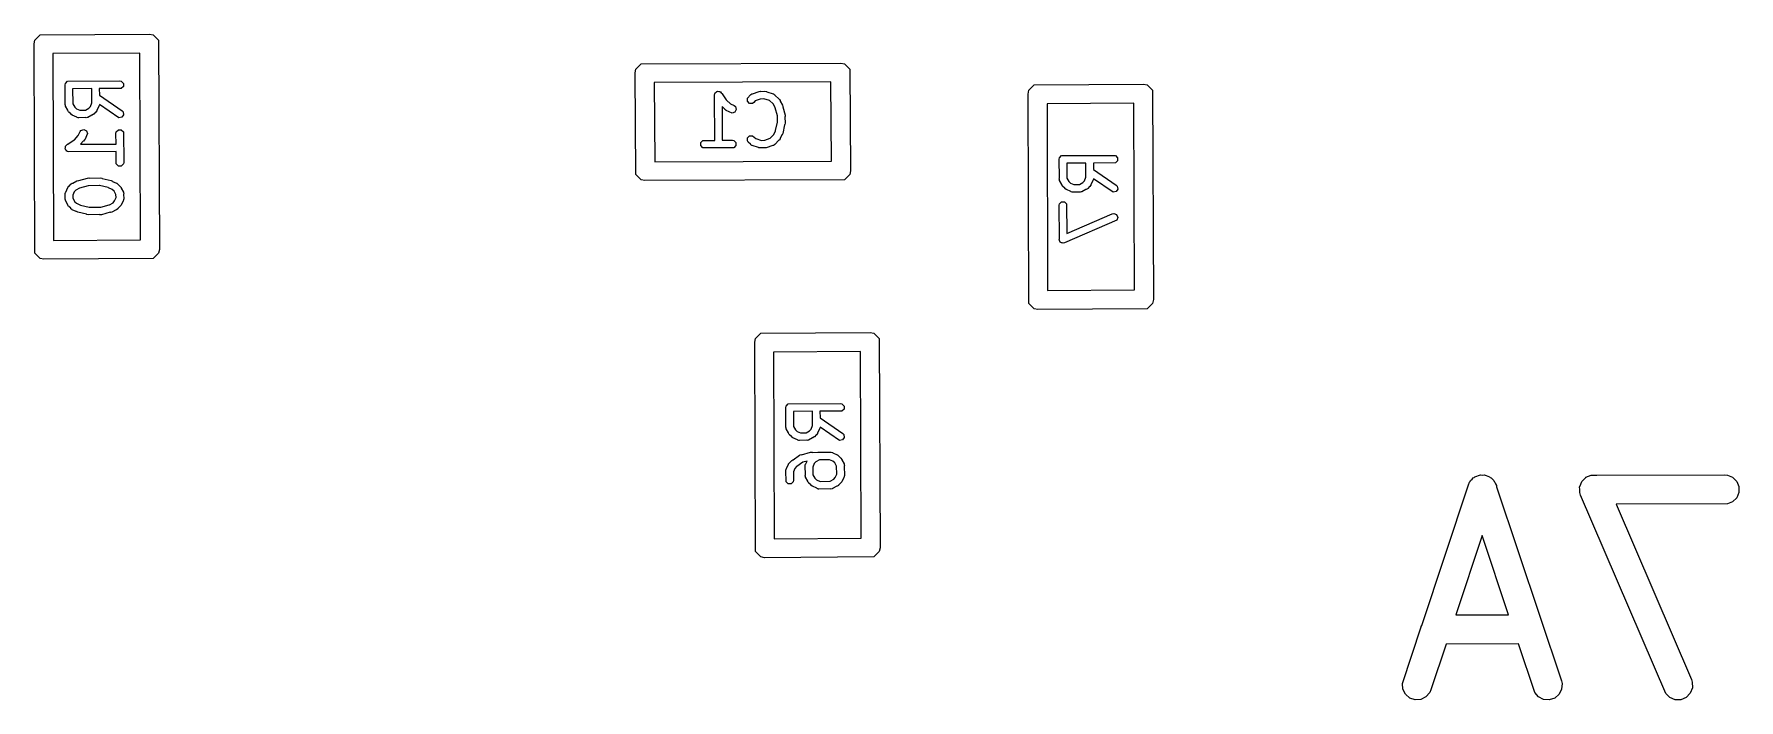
# Model space of a CAD drawing. Extents: x 4.83 to 6.03, y -4.27 to -3.63.
# Drawn here: x 4.8424 to 5.1854, y -4.2212 to -4.0874 of the extents above; entities that cross this region are included whole.
import ezdxf

# ---------------------------------------------------------------- set-up
doc = ezdxf.new("R2010")
doc.units = 0
doc.header["$MEASUREMENT"] = 0
doc.layers.add('BLACK', color=7, linetype='CONTINUOUS')

msp = doc.modelspace()

# ---------------------------------------------------------------- linework, layer by layer
at = {"layer": 'BLACK', "linetype": 'CONTINUOUS'}
for p, q in [((4.8424, -4.08933), (4.84255, -4.08858)), ((4.84255, -4.08858), (4.84362, -4.08751)), ((4.84362, -4.08751), (4.86563, -4.08736)), ((4.86563, -4.08736), (4.86638, -4.08751)), ((4.86638, -4.08751), (4.86745, -4.08858)), ((4.86745, -4.08858), (4.8676, -4.13067)), ((4.84255, -4.13142), (4.8424, -4.08933)), ((4.86367, -4.09117), (4.8462, -4.09129)), ((4.8462, -4.09129), (4.84633, -4.12883)), ((4.8638, -4.12871), (4.86367, -4.09117)), ((4.96335, -4.09516), (4.9635, -4.0944)), ((4.9635, -4.1156), (4.96335, -4.09516)), ((4.9635, -4.0944), (4.96456, -4.09334)), ((4.96456, -4.09334), (5.00469, -4.09319)), ((5.00469, -4.09319), (5.00544, -4.09334)), ((5.00544, -4.09334), (5.0065, -4.0944)), ((5.0065, -4.0944), (5.00665, -4.11484)), ((4.84863, -4.09757), (4.84869, -4.09727)), ((4.84868, -4.10137), (4.84863, -4.09757)), ((4.84869, -4.09727), (4.84912, -4.09684)), ((4.84912, -4.09684), (4.85965, -4.09678)), ((4.854, -4.09833), (4.85016, -4.09835)), ((4.85016, -4.09835), (4.8502, -4.10136)), ((4.85402, -4.09982), (4.854, -4.09833)), ((4.85995, -4.0983), (4.85552, -4.09832)), ((4.85552, -4.09832), (4.85554, -4.09964)), ((4.85965, -4.09678), (4.85995, -4.09684)), ((4.85995, -4.09684), (4.86038, -4.09727)), ((4.86038, -4.09787), (4.85995, -4.0983)), ((4.86038, -4.09727), (4.86038, -4.09787)), ((5.00273, -4.09699), (4.96715, -4.09712)), ((4.96715, -4.09712), (4.96727, -4.11301)), ((4.97962, -4.09906), (4.97978, -4.0989)), ((4.97978, -4.0989), (4.97986, -4.0989)), ((4.97986, -4.0989), (4.97993, -4.09886)), ((4.97993, -4.09886), (4.98015, -4.0989)), ((4.98015, -4.0989), (4.98038, -4.0989)), ((4.98038, -4.0989), (4.98044, -4.09896)), ((4.98695, -4.09937), (4.98827, -4.09888)), ((4.98827, -4.09888), (4.98857, -4.09884)), ((4.98857, -4.09884), (4.98865, -4.09888)), ((4.98865, -4.09888), (4.9894, -4.09884)), ((4.9894, -4.09884), (4.9894, -4.09884)), ((4.9894, -4.09884), (4.9894, -4.09884)), ((4.9894, -4.09884), (4.98945, -4.09884)), ((4.98945, -4.09884), (4.98975, -4.0989)), ((4.98975, -4.0989), (4.98982, -4.09897)), ((5.00285, -4.11288), (5.00273, -4.09699)), ((5.0424, -4.09941), (5.04255, -4.09866)), ((5.04255, -4.09866), (5.04362, -4.09759)), ((5.04362, -4.09759), (5.06563, -4.09744)), ((5.06563, -4.09744), (5.06638, -4.09759)), ((5.06638, -4.09759), (5.06745, -4.09866)), ((5.06745, -4.09866), (5.0676, -4.14075)), ((4.84863, -4.10153), (4.84868, -4.10137)), ((4.84869, -4.10174), (4.84863, -4.10153)), ((4.84869, -4.10177), (4.84869, -4.10174)), ((4.8487, -4.10178), (4.84869, -4.10177)), ((4.84871, -4.10182), (4.8487, -4.10178)), ((4.84918, -4.10266), (4.84871, -4.10182)), ((4.8502, -4.10136), (4.85059, -4.10206)), ((4.85059, -4.10206), (4.85094, -4.10237)), ((4.85272, -4.10264), (4.85342, -4.10225)), ((4.85342, -4.10225), (4.85373, -4.1019)), ((4.85373, -4.1019), (4.85404, -4.10119)), ((4.85401, -4.09984), (4.85402, -4.09982)), ((4.85403, -4.09992), (4.85401, -4.09984)), ((4.85404, -4.10119), (4.85403, -4.09992)), ((4.85541, -4.10186), (4.85502, -4.10274)), ((4.85551, -4.10177), (4.85541, -4.10186)), ((4.85555, -4.10156), (4.85551, -4.10177)), ((4.85554, -4.09964), (4.86011, -4.10277)), ((4.85556, -4.10153), (4.85555, -4.10156)), ((4.85948, -4.10419), (4.85556, -4.1015)), ((4.85556, -4.1015), (4.85556, -4.10151)), ((4.85556, -4.10151), (4.85556, -4.10153)), ((4.97929, -4.09963), (4.97935, -4.09933)), ((4.97934, -4.10872), (4.97929, -4.09963)), ((4.97935, -4.09933), (4.97941, -4.09927)), ((4.97941, -4.09927), (4.97942, -4.09919)), ((4.97942, -4.09919), (4.97962, -4.09906)), ((4.98044, -4.09896), (4.98052, -4.09897)), ((4.98052, -4.09897), (4.98067, -4.09919)), ((4.98067, -4.09919), (4.98081, -4.09933)), ((4.98081, -4.09933), (4.98081, -4.09938)), ((4.98081, -4.09938), (4.98167, -4.1006)), ((4.98133, -4.1024), (4.98082, -4.10193)), ((4.98082, -4.10193), (4.98086, -4.1087)), ((4.98167, -4.1006), (4.9817, -4.10066)), ((4.9817, -4.10066), (4.9825, -4.10141)), ((4.9825, -4.10141), (4.98324, -4.10174)), ((4.98324, -4.10174), (4.98349, -4.10193)), ((4.98349, -4.10193), (4.98368, -4.1025)), ((4.98591, -4.10027), (4.98655, -4.09954)), ((4.98591, -4.10087), (4.98591, -4.10027)), ((4.98634, -4.10129), (4.98591, -4.10087)), ((4.98694, -4.10129), (4.98634, -4.10129)), ((4.98655, -4.09954), (4.98659, -4.09952)), ((4.98659, -4.0995), (4.98663, -4.09949)), ((4.98659, -4.09952), (4.98659, -4.0995)), ((4.98663, -4.09949), (4.98681, -4.09937)), ((4.98681, -4.09937), (4.98695, -4.09937)), ((4.9872, -4.10112), (4.98694, -4.10129)), ((4.98748, -4.1008), (4.9872, -4.10112)), ((4.98851, -4.10042), (4.98748, -4.1008)), ((4.98852, -4.10042), (4.98851, -4.10042)), ((4.98922, -4.10038), (4.98852, -4.10042)), ((4.99038, -4.10072), (4.98922, -4.10038)), ((4.98982, -4.09897), (4.99111, -4.09935)), ((4.99109, -4.10139), (4.99038, -4.10072)), ((4.9915, -4.10212), (4.99109, -4.10139)), ((4.99111, -4.09935), (4.99114, -4.09937)), ((4.99114, -4.09937), (4.99116, -4.09937)), ((4.99116, -4.09937), (4.99119, -4.0994)), ((4.99119, -4.0994), (4.99137, -4.0995)), ((4.99137, -4.0995), (4.99144, -4.09963)), ((4.99144, -4.09963), (4.99231, -4.10044)), ((4.9915, -4.10216), (4.9915, -4.10212)), ((4.99196, -4.1038), (4.9915, -4.10216)), ((4.99231, -4.10044), (4.99231, -4.10044)), ((4.99231, -4.10044), (4.99231, -4.10044)), ((4.99231, -4.10044), (4.99235, -4.10048)), ((4.99235, -4.10048), (4.99252, -4.10073)), ((4.99252, -4.10073), (4.99252, -4.10082)), ((4.99252, -4.10082), (4.99297, -4.10162)), ((4.99297, -4.10162), (4.99305, -4.10192)), ((4.99305, -4.10192), (4.99303, -4.10198)), ((4.99303, -4.10198), (4.9935, -4.10366)), ((5.04255, -4.1415), (5.0424, -4.09941)), ((5.06367, -4.10125), (5.0462, -4.10137)), ((5.0462, -4.10137), (5.04633, -4.13891)), ((5.0638, -4.13879), (5.06367, -4.10125)), ((4.84918, -4.10275), (4.84918, -4.10266)), ((4.84935, -4.103), (4.84918, -4.10275)), ((4.84939, -4.10304), (4.84935, -4.103)), ((4.84977, -4.10338), (4.84939, -4.10304)), ((4.84939, -4.10304), (4.84939, -4.10304)), ((4.84939, -4.10304), (4.84939, -4.10304)), ((4.8498, -4.10345), (4.84977, -4.10338)), ((4.85004, -4.10364), (4.8498, -4.10345)), ((4.85009, -4.10366), (4.85004, -4.10364)), ((4.85097, -4.10405), (4.85009, -4.10366)), ((4.85009, -4.10366), (4.85009, -4.10366)), ((4.85009, -4.10366), (4.85009, -4.10366)), ((4.85094, -4.10237), (4.85162, -4.10267)), ((4.85107, -4.10415), (4.85097, -4.10405)), ((4.85127, -4.10419), (4.85107, -4.10415)), ((4.85131, -4.10421), (4.85127, -4.10419)), ((4.85133, -4.1042), (4.85131, -4.10421)), ((4.85137, -4.10421), (4.85133, -4.1042)), ((4.85275, -4.10416), (4.85137, -4.10421)), ((4.85162, -4.10267), (4.85272, -4.10264)), ((4.85289, -4.10421), (4.85275, -4.10416)), ((4.85309, -4.10415), (4.85289, -4.10421)), ((4.85313, -4.10415), (4.85309, -4.10415)), ((4.85314, -4.10413), (4.85313, -4.10415)), ((4.85318, -4.10412), (4.85314, -4.10413)), ((4.85402, -4.10366), (4.85318, -4.10412)), ((4.85411, -4.10366), (4.85402, -4.10366)), ((4.85436, -4.10349), (4.85411, -4.10366)), ((4.8544, -4.10345), (4.85436, -4.10349)), ((4.85474, -4.10306), (4.8544, -4.10344)), ((4.8544, -4.10344), (4.8544, -4.10345)), ((4.8544, -4.10345), (4.8544, -4.10345)), ((4.85481, -4.10304), (4.85474, -4.10306)), ((4.855, -4.1028), (4.85481, -4.10304)), ((4.85502, -4.10275), (4.855, -4.1028)), ((4.85502, -4.10274), (4.85502, -4.10275)), ((4.85502, -4.10275), (4.85502, -4.10275)), ((4.86008, -4.10408), (4.85948, -4.10419)), ((4.86042, -4.10359), (4.86008, -4.10408)), ((4.86011, -4.10277), (4.86032, -4.103)), ((4.86032, -4.103), (4.86042, -4.10359)), ((4.98136, -4.10249), (4.98133, -4.1024)), ((4.9816, -4.10268), (4.98136, -4.10249)), ((4.98165, -4.1027), (4.9816, -4.10268)), ((4.98283, -4.10323), (4.98165, -4.1027)), ((4.98165, -4.1027), (4.98165, -4.1027)), ((4.98165, -4.1027), (4.98165, -4.1027)), ((4.98341, -4.10304), (4.98283, -4.10323)), ((4.98368, -4.1025), (4.98341, -4.10304)), ((4.9916, -4.10672), (4.99197, -4.10506)), ((4.99195, -4.10385), (4.99196, -4.1038)), ((4.99199, -4.10502), (4.99195, -4.10385)), ((4.99197, -4.10506), (4.99199, -4.10502)), ((4.99341, -4.10561), (4.99303, -4.10732)), ((4.99346, -4.10555), (4.99341, -4.10561)), ((4.99352, -4.10525), (4.99346, -4.10555)), ((4.99351, -4.10396), (4.99348, -4.10402)), ((4.99348, -4.10402), (4.99352, -4.10525)), ((4.9935, -4.10366), (4.99351, -4.10396)), ((4.84917, -4.10952), (4.85044, -4.10861)), ((4.85044, -4.10861), (4.85051, -4.10859)), ((4.85051, -4.10859), (4.85129, -4.10775)), ((4.85129, -4.10775), (4.85164, -4.10697)), ((4.85164, -4.10697), (4.85183, -4.10672)), ((4.85228, -4.10892), (4.85174, -4.1095)), ((4.85183, -4.10672), (4.8524, -4.10653)), ((4.85237, -4.10889), (4.85228, -4.10892)), ((4.85256, -4.10865), (4.85237, -4.10889)), ((4.8524, -4.10653), (4.85294, -4.1068)), ((4.85258, -4.1086), (4.85256, -4.10865)), ((4.85313, -4.10737), (4.85258, -4.10859)), ((4.85258, -4.10859), (4.85258, -4.1086)), ((4.85258, -4.1086), (4.85258, -4.1086)), ((4.85294, -4.1068), (4.85313, -4.10737)), ((4.85887, -4.10732), (4.85893, -4.10702)), ((4.85889, -4.10946), (4.85887, -4.10732)), ((4.85893, -4.10702), (4.85935, -4.10659)), ((4.85935, -4.10659), (4.85995, -4.10659)), ((4.85995, -4.10659), (4.86038, -4.10702)), ((4.86038, -4.10702), (4.86044, -4.11317)), ((4.97654, -4.10917), (4.97697, -4.10874)), ((4.97654, -4.10977), (4.97654, -4.10917)), ((4.97697, -4.10874), (4.97934, -4.10872)), ((4.98086, -4.1087), (4.98289, -4.10868)), ((4.98289, -4.10868), (4.98319, -4.10874)), ((4.98319, -4.10874), (4.98362, -4.10917)), ((4.98362, -4.10917), (4.98362, -4.10977)), ((4.98591, -4.10823), (4.98634, -4.10781)), ((4.98591, -4.10884), (4.98591, -4.10823)), ((4.98608, -4.10909), (4.98591, -4.10884)), ((4.98654, -4.1095), (4.98608, -4.10909)), ((4.98634, -4.10781), (4.98694, -4.10781)), ((4.98694, -4.10781), (4.98759, -4.10838)), ((4.98759, -4.10838), (4.98874, -4.10872)), ((4.98874, -4.10872), (4.98945, -4.10868)), ((4.98945, -4.10868), (4.99051, -4.10829)), ((4.98945, -4.10868), (4.98945, -4.10868)), ((4.99051, -4.10829), (4.99123, -4.10752)), ((4.99123, -4.10752), (4.99156, -4.10678)), ((4.99222, -4.10869), (4.99142, -4.10956)), ((4.99156, -4.10678), (4.9916, -4.10672)), ((4.99231, -4.10866), (4.99222, -4.10869)), ((4.9925, -4.10842), (4.99231, -4.10866)), ((4.99252, -4.10837), (4.9925, -4.10842)), ((4.99285, -4.10762), (4.99252, -4.10837)), ((4.99252, -4.10837), (4.99252, -4.10837)), ((4.99252, -4.10837), (4.99252, -4.10837)), ((4.9929, -4.1076), (4.99285, -4.10762)), ((4.99303, -4.10732), (4.9929, -4.1076)), ((4.84864, -4.1104), (4.84869, -4.11017)), ((4.84869, -4.11046), (4.84864, -4.1104)), ((4.84869, -4.10994), (4.84875, -4.10989)), ((4.84869, -4.11017), (4.84869, -4.10994)), ((4.84869, -4.11055), (4.84869, -4.11046)), ((4.84885, -4.11071), (4.84869, -4.11055)), ((4.84875, -4.10989), (4.84876, -4.10981)), ((4.84876, -4.10981), (4.84898, -4.10965)), ((4.84898, -4.1109), (4.84885, -4.11071)), ((4.84898, -4.10965), (4.84912, -4.10952)), ((4.84906, -4.11091), (4.84898, -4.1109)), ((4.84912, -4.11097), (4.84906, -4.11091)), ((4.84912, -4.10952), (4.84917, -4.10952)), ((4.84942, -4.11103), (4.84912, -4.11097)), ((4.8589, -4.11098), (4.84942, -4.11103)), ((4.85174, -4.1095), (4.85889, -4.10946)), ((4.85893, -4.11347), (4.8589, -4.11098)), ((4.97697, -4.1102), (4.97654, -4.10977)), ((4.97727, -4.11026), (4.97697, -4.1102)), ((4.98319, -4.1102), (4.97727, -4.11026)), ((4.98362, -4.10977), (4.98319, -4.1102)), ((4.98659, -4.1096), (4.98654, -4.1095)), ((4.98677, -4.1097), (4.98659, -4.1096)), ((4.98681, -4.10973), (4.98677, -4.1097)), ((4.98683, -4.10973), (4.98681, -4.10973)), ((4.98686, -4.10975), (4.98683, -4.10973)), ((4.98815, -4.11013), (4.98686, -4.10975)), ((4.98821, -4.1102), (4.98815, -4.11013)), ((4.98852, -4.11026), (4.98821, -4.1102)), ((4.98857, -4.11026), (4.98852, -4.11026)), ((4.98932, -4.11022), (4.98857, -4.11026)), ((4.98857, -4.11026), (4.98857, -4.11026)), ((4.98857, -4.11026), (4.98857, -4.11026)), ((4.9894, -4.11026), (4.98932, -4.11022)), ((4.9897, -4.11022), (4.9894, -4.11026)), ((4.99102, -4.10973), (4.9897, -4.11022)), ((4.99116, -4.10973), (4.99102, -4.10973)), ((4.99134, -4.10961), (4.99116, -4.10973)), ((4.99137, -4.1096), (4.99134, -4.10961)), ((4.99138, -4.10958), (4.99137, -4.1096)), ((4.99142, -4.10956), (4.99138, -4.10958)), ((5.04863, -4.11252), (5.04869, -4.11222)), ((5.04868, -4.11632), (5.04863, -4.11252)), ((5.04869, -4.11222), (5.04912, -4.1118)), ((5.04912, -4.1118), (5.05965, -4.11174)), ((5.05965, -4.11174), (5.05995, -4.1118)), ((5.05995, -4.1118), (5.06038, -4.11222)), ((5.06038, -4.11222), (5.06038, -4.11282)), ((4.85935, -4.1139), (4.85893, -4.11347)), ((4.85995, -4.1139), (4.85935, -4.1139)), ((4.86038, -4.11347), (4.85995, -4.1139)), ((4.86044, -4.11317), (4.86038, -4.11347)), ((4.96456, -4.11666), (4.9635, -4.1156)), ((4.96727, -4.11301), (5.00285, -4.11288)), ((5.0065, -4.1156), (5.00544, -4.11666)), ((5.00665, -4.11484), (5.0065, -4.1156)), ((5.054, -4.11328), (5.05016, -4.11331)), ((5.05016, -4.11331), (5.0502, -4.11631)), ((5.05402, -4.11477), (5.054, -4.11328)), ((5.05401, -4.11479), (5.05402, -4.11477)), ((5.05403, -4.11487), (5.05401, -4.11479)), ((5.05404, -4.11614), (5.05403, -4.11487)), ((5.05995, -4.11325), (5.05552, -4.11328)), ((5.05552, -4.11328), (5.05554, -4.1146)), ((5.05554, -4.1146), (5.06011, -4.11773)), ((5.06038, -4.11282), (5.05995, -4.11325)), ((4.84863, -4.11945), (4.84865, -4.11941)), ((4.84864, -4.11947), (4.84863, -4.11945)), ((4.84863, -4.11951), (4.84864, -4.11947)), ((4.84865, -4.11941), (4.84869, -4.1192)), ((4.84869, -4.1192), (4.84878, -4.11911)), ((4.84878, -4.11911), (4.84918, -4.11823)), ((4.84918, -4.11823), (4.8492, -4.11818)), ((4.84918, -4.11823), (4.84918, -4.11823)), ((4.84918, -4.11823), (4.84918, -4.11823)), ((4.8492, -4.11818), (4.84939, -4.11794)), ((4.84939, -4.11794), (4.84946, -4.11791)), ((4.84946, -4.11791), (4.8498, -4.11753)), ((4.8498, -4.11752), (4.84984, -4.11749)), ((4.8498, -4.11753), (4.8498, -4.11752)), ((4.8498, -4.11753), (4.8498, -4.11753)), ((4.84984, -4.11749), (4.85009, -4.11732)), ((4.85009, -4.11732), (4.85018, -4.11732)), ((4.85047, -4.11908), (4.85017, -4.11975)), ((4.85018, -4.11732), (4.85101, -4.11685)), ((4.85078, -4.11873), (4.85047, -4.11908)), ((4.85151, -4.11832), (4.85078, -4.11873)), ((4.85101, -4.11685), (4.85131, -4.11677)), ((4.85131, -4.11677), (4.85137, -4.11679)), ((4.85137, -4.11679), (4.85313, -4.1163)), ((4.85156, -4.11832), (4.85151, -4.11832)), ((4.85327, -4.11784), (4.85156, -4.11832)), ((4.85313, -4.1163), (4.85343, -4.11629)), ((4.85332, -4.11786), (4.85327, -4.11784)), ((4.85551, -4.11781), (4.85332, -4.11786)), ((4.85343, -4.11629), (4.8535, -4.11633)), ((4.8535, -4.11633), (4.85575, -4.11628)), ((4.85556, -4.11783), (4.85551, -4.11781)), ((4.8573, -4.11822), (4.85556, -4.11783)), ((4.85575, -4.11628), (4.85606, -4.11634)), ((4.85606, -4.11634), (4.85611, -4.11639)), ((4.85611, -4.11639), (4.85789, -4.11679)), ((4.85735, -4.11826), (4.8573, -4.11822)), ((4.85813, -4.11861), (4.85735, -4.11826)), ((4.85789, -4.11679), (4.85817, -4.11692)), ((4.85848, -4.11892), (4.85813, -4.11861)), ((4.85817, -4.11692), (4.8582, -4.11697)), ((4.8582, -4.11697), (4.85898, -4.11732)), ((4.85887, -4.11962), (4.85848, -4.11892)), ((4.85898, -4.11732), (4.85898, -4.11732)), ((4.85898, -4.11732), (4.85898, -4.11732)), ((4.85898, -4.11732), (4.85903, -4.11734)), ((4.85903, -4.11734), (4.85927, -4.11753)), ((4.85927, -4.11753), (4.8593, -4.1176)), ((4.8593, -4.1176), (4.85968, -4.11793)), ((4.85968, -4.11793), (4.85968, -4.11794)), ((4.85968, -4.11794), (4.85968, -4.11794)), ((4.85968, -4.11794), (4.85972, -4.11797)), ((4.85972, -4.11797), (4.85989, -4.11823)), ((4.85989, -4.11823), (4.85989, -4.11832)), ((4.85989, -4.11832), (4.86036, -4.11915)), ((4.86036, -4.11915), (4.86037, -4.11919)), ((4.86037, -4.11919), (4.86038, -4.1192)), ((4.86038, -4.1192), (4.86038, -4.11924)), ((4.86038, -4.11924), (4.86044, -4.11945)), ((4.86044, -4.11945), (4.8604, -4.11957)), ((4.96531, -4.11681), (4.96456, -4.11666)), ((5.00544, -4.11666), (4.96531, -4.11681)), ((5.04863, -4.11648), (5.04868, -4.11632)), ((5.04869, -4.11669), (5.04863, -4.11648)), ((5.04869, -4.11672), (5.04869, -4.11669)), ((5.0487, -4.11674), (5.04869, -4.11672)), ((5.04871, -4.11678), (5.0487, -4.11674)), ((5.04918, -4.11761), (5.04871, -4.11678)), ((5.04918, -4.1177), (5.04918, -4.11761)), ((5.04935, -4.11795), (5.04918, -4.1177)), ((5.04939, -4.11799), (5.04935, -4.11795)), ((5.04977, -4.11833), (5.04939, -4.11799)), ((5.04939, -4.11799), (5.04939, -4.11799)), ((5.04939, -4.11799), (5.04939, -4.11799)), ((5.0498, -4.1184), (5.04977, -4.11833)), ((5.05004, -4.11859), (5.0498, -4.1184)), ((5.05009, -4.11861), (5.05004, -4.11859)), ((5.05097, -4.11901), (5.05009, -4.11861)), ((5.05009, -4.11861), (5.05009, -4.11861)), ((5.05009, -4.11861), (5.05009, -4.11861)), ((5.0502, -4.11631), (5.05059, -4.11701)), ((5.05059, -4.11701), (5.05094, -4.11732)), ((5.05094, -4.11732), (5.05162, -4.11763)), ((5.05107, -4.1191), (5.05097, -4.11901)), ((5.05127, -4.11914), (5.05107, -4.1191)), ((5.05131, -4.11916), (5.05127, -4.11914)), ((5.05133, -4.11915), (5.05131, -4.11916)), ((5.05137, -4.11916), (5.05133, -4.11915)), ((5.05275, -4.11911), (5.05137, -4.11916)), ((5.05162, -4.11763), (5.05272, -4.11759)), ((5.05272, -4.11759), (5.05342, -4.1172)), ((5.05289, -4.11916), (5.05275, -4.11911)), ((5.05309, -4.1191), (5.05289, -4.11916)), ((5.05313, -4.1191), (5.05309, -4.1191)), ((5.05314, -4.11909), (5.05313, -4.1191)), ((5.05318, -4.11908), (5.05314, -4.11909)), ((5.05402, -4.11861), (5.05318, -4.11908)), ((5.05342, -4.1172), (5.05373, -4.11685)), ((5.05373, -4.11685), (5.05404, -4.11614)), ((5.05411, -4.11861), (5.05402, -4.11861)), ((5.05436, -4.11844), (5.05411, -4.11861)), ((5.0544, -4.1184), (5.05436, -4.11844)), ((5.05474, -4.11802), (5.0544, -4.1184)), ((5.0544, -4.1184), (5.0544, -4.1184)), ((5.0544, -4.1184), (5.0544, -4.1184)), ((5.05481, -4.11799), (5.05474, -4.11802)), ((5.055, -4.11775), (5.05481, -4.11799)), ((5.05502, -4.1177), (5.055, -4.11775)), ((5.05541, -4.11682), (5.05502, -4.1177)), ((5.05502, -4.1177), (5.05502, -4.1177)), ((5.05502, -4.1177), (5.05502, -4.1177)), ((5.05551, -4.11672), (5.05541, -4.11682)), ((5.05555, -4.11652), (5.05551, -4.11672)), ((5.05556, -4.11648), (5.05555, -4.11652)), ((5.05948, -4.11914), (5.05556, -4.11645)), ((5.05556, -4.11645), (5.05556, -4.11646)), ((5.05556, -4.11646), (5.05556, -4.11648)), ((5.06008, -4.11904), (5.05948, -4.11914)), ((5.06042, -4.11854), (5.06008, -4.11904)), ((5.06011, -4.11773), (5.06032, -4.11795)), ((5.06032, -4.11795), (5.06042, -4.11854)), ((4.84867, -4.12041), (4.84863, -4.11951)), ((4.84863, -4.12054), (4.84867, -4.12041)), ((4.84869, -4.12074), (4.84863, -4.12054)), ((4.84869, -4.12078), (4.84869, -4.12074)), ((4.8487, -4.12079), (4.84869, -4.12078)), ((4.84871, -4.12083), (4.8487, -4.12079)), ((4.84918, -4.12167), (4.84871, -4.12083)), ((4.84918, -4.12176), (4.84918, -4.12167)), ((4.84935, -4.12201), (4.84918, -4.12176)), ((4.84939, -4.12205), (4.84935, -4.12201)), ((4.84977, -4.12239), (4.84939, -4.12205)), ((4.84939, -4.12205), (4.84939, -4.12205)), ((4.84939, -4.12205), (4.84939, -4.12205)), ((4.8498, -4.12246), (4.84977, -4.12239)), ((4.85004, -4.12265), (4.8498, -4.12246)), ((4.85009, -4.12267), (4.85004, -4.12265)), ((4.85087, -4.12302), (4.85009, -4.12267)), ((4.85009, -4.12267), (4.85009, -4.12267)), ((4.85009, -4.12267), (4.85009, -4.12267)), ((4.85017, -4.11975), (4.8502, -4.12036)), ((4.8502, -4.12036), (4.85059, -4.12107)), ((4.85059, -4.12107), (4.85094, -4.12138)), ((4.85094, -4.12138), (4.85172, -4.12173)), ((4.85172, -4.12173), (4.85177, -4.12177)), ((4.85177, -4.12177), (4.85351, -4.12215)), ((4.85351, -4.12215), (4.85356, -4.12218)), ((4.85356, -4.12218), (4.85575, -4.12213)), ((4.85575, -4.12213), (4.85581, -4.12214)), ((4.85581, -4.12214), (4.85751, -4.12167)), ((4.85751, -4.12167), (4.85756, -4.12166)), ((4.85756, -4.12166), (4.85829, -4.12126)), ((4.85889, -4.12267), (4.85806, -4.12313)), ((4.85829, -4.12126), (4.8586, -4.12091)), ((4.8586, -4.12091), (4.8589, -4.12024)), ((4.8589, -4.12024), (4.85887, -4.11962)), ((4.85898, -4.12267), (4.85889, -4.12267)), ((4.85924, -4.1225), (4.85898, -4.12267)), ((4.85927, -4.12246), (4.85924, -4.1225)), ((4.85961, -4.12207), (4.85927, -4.12245)), ((4.85927, -4.12245), (4.85927, -4.12246)), ((4.85927, -4.12246), (4.85927, -4.12246)), ((4.85968, -4.12205), (4.85961, -4.12207)), ((4.85987, -4.12181), (4.85968, -4.12205)), ((4.85989, -4.12176), (4.85987, -4.12181)), ((4.86029, -4.12088), (4.85989, -4.12176)), ((4.85989, -4.12176), (4.85989, -4.12176)), ((4.85989, -4.12176), (4.85989, -4.12176)), ((4.86038, -4.12078), (4.86029, -4.12088)), ((4.86042, -4.12057), (4.86038, -4.12078)), ((4.8604, -4.11957), (4.86044, -4.12048)), ((4.86044, -4.12054), (4.86042, -4.12057)), ((4.86044, -4.12048), (4.86043, -4.12052)), ((4.86043, -4.12052), (4.86044, -4.12054)), ((5.04863, -4.12178), (5.04869, -4.12148)), ((5.04869, -4.12848), (5.04863, -4.12178)), ((5.04869, -4.12148), (5.04912, -4.12106)), ((5.04912, -4.12106), (5.04972, -4.12106)), ((5.04972, -4.12106), (5.05014, -4.12148)), ((5.05014, -4.12148), (5.0502, -4.12748)), ((4.8509, -4.12306), (4.85087, -4.12302)), ((4.85118, -4.12319), (4.8509, -4.12306)), ((4.85296, -4.12359), (4.85118, -4.12319)), ((4.85302, -4.12364), (4.85296, -4.12359)), ((4.85332, -4.1237), (4.85302, -4.12364)), ((4.85557, -4.12366), (4.85332, -4.1237)), ((4.85564, -4.1237), (4.85557, -4.12366)), ((4.85595, -4.12368), (4.85564, -4.1237)), ((4.8577, -4.12319), (4.85595, -4.12368)), ((4.85776, -4.12322), (4.8577, -4.12319)), ((4.85806, -4.12313), (4.85776, -4.12322)), ((5.06022, -4.12477), (5.04973, -4.12933)), ((5.0502, -4.12748), (5.05934, -4.1235)), ((5.05934, -4.1235), (5.05964, -4.12343)), ((5.05964, -4.12343), (5.0602, -4.12366)), ((5.0602, -4.12366), (5.06044, -4.12421)), ((5.06044, -4.12421), (5.06022, -4.12477)), ((4.84633, -4.12883), (4.8638, -4.12871)), ((5.04863, -4.12862), (5.04869, -4.12848)), ((5.04869, -4.12876), (5.04863, -4.12862)), ((5.04869, -4.12891), (5.04869, -4.12876)), ((5.0488, -4.12902), (5.04869, -4.12891)), ((5.04887, -4.12917), (5.0488, -4.12902)), ((5.04901, -4.12923), (5.04887, -4.12917)), ((5.04912, -4.12934), (5.04901, -4.12923)), ((5.04928, -4.12934), (5.04912, -4.12934)), ((5.04943, -4.1294), (5.04928, -4.12934)), ((5.04971, -4.12934), (5.04943, -4.1294)), ((5.04972, -4.12934), (5.04971, -4.12934)), ((5.04973, -4.12933), (5.04972, -4.12933)), ((5.04972, -4.12933), (5.04972, -4.12934)), ((4.84362, -4.13249), (4.84255, -4.13142)), ((4.84437, -4.13264), (4.84362, -4.13249)), ((4.86638, -4.13249), (4.84437, -4.13264)), ((4.86745, -4.13142), (4.86638, -4.13249)), ((4.8676, -4.13067), (4.86745, -4.13142)), ((5.04633, -4.13891), (5.0638, -4.13879)), ((5.04362, -4.14257), (5.04255, -4.1415)), ((5.04437, -4.14272), (5.04362, -4.14257)), ((5.06638, -4.14257), (5.04437, -4.14272)), ((5.06745, -4.1415), (5.06638, -4.14257)), ((5.0676, -4.14075), (5.06745, -4.1415)), ((4.9874, -4.14933), (4.98755, -4.14858)), ((4.98755, -4.19142), (4.9874, -4.14933)), ((4.98755, -4.14858), (4.98862, -4.14751)), ((4.98862, -4.14751), (5.01063, -4.14736)), ((5.01063, -4.14736), (5.01138, -4.14751)), ((5.01138, -4.14751), (5.01245, -4.14858)), ((5.01245, -4.14858), (5.0126, -4.19067)), ((5.00867, -4.15117), (4.9912, -4.15129)), ((4.9912, -4.15129), (4.99133, -4.18883)), ((5.0088, -4.18871), (5.00867, -4.15117)), ((4.99363, -4.16244), (4.99369, -4.16214)), ((4.99368, -4.16624), (4.99363, -4.16244)), ((4.99369, -4.16214), (4.99412, -4.16172)), ((4.99412, -4.16172), (5.00465, -4.16166)), ((4.999, -4.16321), (4.99516, -4.16323)), ((4.99516, -4.16323), (4.9952, -4.16624)), ((4.99902, -4.16469), (4.999, -4.16321)), ((5.00495, -4.16317), (5.00052, -4.1632)), ((5.00052, -4.1632), (5.00054, -4.16452)), ((5.00465, -4.16166), (5.00495, -4.16172)), ((5.00495, -4.16172), (5.00538, -4.16214)), ((5.00538, -4.16275), (5.00495, -4.16317)), ((5.00538, -4.16214), (5.00538, -4.16275)), ((4.99363, -4.1664), (4.99368, -4.16624)), ((4.99369, -4.16661), (4.99363, -4.1664)), ((4.99369, -4.16665), (4.99369, -4.16661)), ((4.9937, -4.16666), (4.99369, -4.16665)), ((4.99371, -4.1667), (4.9937, -4.16666)), ((4.99418, -4.16753), (4.99371, -4.1667)), ((4.9952, -4.16624), (4.99559, -4.16693)), ((4.99559, -4.16693), (4.99594, -4.16724)), ((4.99594, -4.16724), (4.99662, -4.16755)), ((4.99772, -4.16751), (4.99842, -4.16712)), ((4.99842, -4.16712), (4.99873, -4.16677)), ((4.99873, -4.16677), (4.99904, -4.16606)), ((4.99901, -4.16471), (4.99902, -4.16469)), ((4.99903, -4.1648), (4.99901, -4.16471)), ((4.99904, -4.16606), (4.99903, -4.1648)), ((5.00041, -4.16674), (5.00002, -4.16762)), ((5.00051, -4.16665), (5.00041, -4.16674)), ((5.00055, -4.16644), (5.00051, -4.16665)), ((5.00054, -4.16452), (5.00511, -4.16765)), ((5.00056, -4.1664), (5.00055, -4.16644)), ((5.00448, -4.16906), (5.00056, -4.16637)), ((5.00056, -4.16637), (5.00056, -4.16638)), ((5.00056, -4.16638), (5.00056, -4.1664)), ((4.99418, -4.16762), (4.99418, -4.16753)), ((4.99435, -4.16788), (4.99418, -4.16762)), ((4.99439, -4.16791), (4.99435, -4.16788)), ((4.99439, -4.16792), (4.99439, -4.16791)), ((4.99439, -4.16791), (4.99439, -4.16791)), ((4.99477, -4.16825), (4.99439, -4.16792)), ((4.9948, -4.16832), (4.99477, -4.16825)), ((4.99504, -4.16851), (4.9948, -4.16832)), ((4.99509, -4.16853), (4.99504, -4.16851)), ((4.99597, -4.16893), (4.99509, -4.16853)), ((4.99509, -4.16853), (4.99509, -4.16853)), ((4.99509, -4.16853), (4.99509, -4.16853)), ((4.99607, -4.16902), (4.99597, -4.16893)), ((4.99627, -4.16906), (4.99607, -4.16902)), ((4.99631, -4.16908), (4.99627, -4.16906)), ((4.99633, -4.16907), (4.99631, -4.16908)), ((4.99637, -4.16908), (4.99633, -4.16907)), ((4.99775, -4.16903), (4.99637, -4.16908)), ((4.99662, -4.16755), (4.99772, -4.16751)), ((4.99789, -4.16908), (4.99775, -4.16903)), ((4.99809, -4.16902), (4.99789, -4.16908)), ((4.99813, -4.16902), (4.99809, -4.16902)), ((4.99814, -4.16901), (4.99813, -4.16902)), ((4.99818, -4.169), (4.99814, -4.16901)), ((4.99902, -4.16853), (4.99818, -4.169)), ((4.99911, -4.16853), (4.99902, -4.16853)), ((4.99936, -4.16836), (4.99911, -4.16853)), ((4.9994, -4.16832), (4.99936, -4.16836)), ((4.99974, -4.16794), (4.9994, -4.16832)), ((4.9994, -4.16832), (4.9994, -4.16832)), ((4.9994, -4.16832), (4.9994, -4.16832)), ((4.99981, -4.16791), (4.99974, -4.16794)), ((5, -4.16767), (4.99981, -4.16791)), ((5.00002, -4.16762), (5, -4.16767)), ((5.00002, -4.16762), (5.00002, -4.16762)), ((5.00002, -4.16762), (5.00002, -4.16762)), ((5.00508, -4.16896), (5.00448, -4.16906)), ((5.00542, -4.16846), (5.00508, -4.16896)), ((5.00511, -4.16765), (5.00532, -4.16787)), ((5.00532, -4.16787), (5.00542, -4.16846)), ((4.99378, -4.17472), (4.99418, -4.17384)), ((4.99418, -4.17384), (4.9942, -4.17379)), ((4.99418, -4.17384), (4.99418, -4.17384)), ((4.99418, -4.17384), (4.99418, -4.17384)), ((4.9942, -4.17379), (4.99439, -4.17355)), ((4.99439, -4.17355), (4.99446, -4.17353)), ((4.99446, -4.17353), (4.99484, -4.1731)), ((4.99484, -4.1731), (4.99509, -4.17293)), ((4.99509, -4.17293), (4.99515, -4.17293)), ((4.99515, -4.17293), (4.99639, -4.17205)), ((4.99579, -4.17433), (4.99547, -4.17469)), ((4.99583, -4.17431), (4.99579, -4.17433)), ((4.99705, -4.17344), (4.99583, -4.17431)), ((4.99639, -4.17205), (4.99642, -4.17203)), ((4.99639, -4.17205), (4.99639, -4.17205)), ((4.99639, -4.17205), (4.99639, -4.17205)), ((4.99642, -4.17203), (4.9967, -4.17191)), ((4.9967, -4.17191), (4.99681, -4.17193)), ((4.99681, -4.17193), (4.99861, -4.17143)), ((4.99793, -4.1732), (4.99705, -4.17344)), ((4.99753, -4.17409), (4.99755, -4.17405)), ((4.99754, -4.1741), (4.99753, -4.17409)), ((4.99753, -4.17414), (4.99754, -4.1741)), ((4.99758, -4.17601), (4.99753, -4.17414)), ((4.99755, -4.17405), (4.99759, -4.17384)), ((4.99759, -4.17384), (4.99768, -4.17375)), ((4.99768, -4.17375), (4.99793, -4.1732)), ((4.99861, -4.17143), (4.99892, -4.17141)), ((4.99892, -4.17141), (4.99899, -4.17146)), ((4.99899, -4.17146), (5.00008, -4.17144)), ((4.99937, -4.17371), (4.99906, -4.17441)), ((4.99968, -4.17337), (4.99937, -4.17371)), ((5.00041, -4.17296), (4.99968, -4.17337)), ((5.00008, -4.17144), (5.00021, -4.17141)), ((5.00021, -4.17141), (5.00031, -4.17144)), ((5.00031, -4.17144), (5.0027, -4.17141)), ((5.00242, -4.17293), (5.00041, -4.17296)), ((5.00313, -4.17325), (5.00242, -4.17293)), ((5.0027, -4.17141), (5.00274, -4.17141)), ((5.00274, -4.17141), (5.00276, -4.17141)), ((5.00276, -4.17141), (5.0028, -4.17142)), ((5.0028, -4.17142), (5.00301, -4.17147)), ((5.00301, -4.17147), (5.0031, -4.17156)), ((5.0031, -4.17156), (5.00398, -4.17195)), ((5.00348, -4.17356), (5.00313, -4.17325)), ((5.00387, -4.17425), (5.00348, -4.17356)), ((5.00391, -4.17583), (5.00387, -4.17425)), ((5.00398, -4.17195), (5.00398, -4.17195)), ((5.00398, -4.17195), (5.00398, -4.17195)), ((5.00398, -4.17195), (5.00403, -4.17198)), ((5.00403, -4.17198), (5.00427, -4.17216)), ((5.00427, -4.17216), (5.0043, -4.17223)), ((5.0043, -4.17223), (5.00468, -4.17257)), ((5.00468, -4.17257), (5.00468, -4.17257)), ((5.00468, -4.17257), (5.00468, -4.17258)), ((5.00468, -4.17258), (5.00472, -4.17261)), ((5.00472, -4.17261), (5.00489, -4.17287)), ((5.00489, -4.17287), (5.00489, -4.17295)), ((5.00489, -4.17295), (5.00536, -4.17379)), ((5.00536, -4.17379), (5.00537, -4.17383)), ((5.00537, -4.17383), (5.00538, -4.17384)), ((5.00538, -4.17384), (5.00538, -4.17388)), ((5.00538, -4.17388), (5.00544, -4.17409)), ((5.00544, -4.17409), (5.00539, -4.17423)), ((5.00539, -4.17423), (5.00544, -4.17609)), ((4.99363, -4.17506), (4.99365, -4.17503)), ((4.99364, -4.17508), (4.99363, -4.17506)), ((4.99363, -4.17512), (4.99364, -4.17508)), ((4.99369, -4.17737), (4.99363, -4.17512)), ((4.99365, -4.17503), (4.99369, -4.17482)), ((4.99369, -4.17482), (4.99378, -4.17472)), ((4.99412, -4.1778), (4.99369, -4.17737)), ((4.99472, -4.1778), (4.99412, -4.1778)), ((4.99514, -4.17737), (4.99472, -4.1778)), ((4.9952, -4.17707), (4.99514, -4.17737)), ((4.99547, -4.17469), (4.99516, -4.17538)), ((4.99516, -4.17538), (4.9952, -4.17707)), ((4.99753, -4.17615), (4.99758, -4.17601)), ((4.99759, -4.17636), (4.99753, -4.17615)), ((4.99759, -4.17639), (4.99759, -4.17636)), ((4.9976, -4.17641), (4.99759, -4.17639)), ((4.99761, -4.17645), (4.9976, -4.17641)), ((4.99808, -4.17728), (4.99761, -4.17645)), ((4.99808, -4.17737), (4.99808, -4.17728)), ((4.99825, -4.17762), (4.99808, -4.17737)), ((4.99829, -4.17766), (4.99825, -4.17762)), ((4.99867, -4.178), (4.99829, -4.17766)), ((4.99829, -4.17766), (4.99829, -4.17766)), ((4.99829, -4.17766), (4.99829, -4.17766)), ((4.99906, -4.17441), (4.9991, -4.17598)), ((4.9991, -4.17598), (4.99949, -4.17668)), ((4.99949, -4.17668), (4.99984, -4.17699)), ((4.99984, -4.17699), (5.00054, -4.1773)), ((5.00054, -4.1773), (5.00259, -4.17726)), ((5.00259, -4.17726), (5.00329, -4.17687)), ((5.00329, -4.17687), (5.0036, -4.17652)), ((5.0036, -4.17652), (5.00391, -4.17583)), ((5.00461, -4.17769), (5.00427, -4.17807)), ((5.00468, -4.17766), (5.00461, -4.17769)), ((5.00487, -4.17742), (5.00468, -4.17766)), ((5.00489, -4.17737), (5.00487, -4.17742)), ((5.00529, -4.17649), (5.00489, -4.17737)), ((5.00489, -4.17737), (5.00489, -4.17737)), ((5.00489, -4.17737), (5.00489, -4.17737)), ((5.00538, -4.17639), (5.00529, -4.17649)), ((5.00542, -4.17619), (5.00538, -4.17639)), ((5.00544, -4.17615), (5.00542, -4.17619)), ((5.00544, -4.17609), (5.00543, -4.17613)), ((5.00543, -4.17613), (5.00544, -4.17615)), ((5.13097, -4.178), (5.1312, -4.17747)), ((5.1312, -4.17747), (5.13134, -4.17731)), ((5.13134, -4.17731), (5.13143, -4.17712)), ((5.13143, -4.17712), (5.13171, -4.17688)), ((5.13171, -4.17688), (5.13196, -4.1766)), ((5.13196, -4.1766), (5.13214, -4.1765)), ((5.13214, -4.1765), (5.1323, -4.17636)), ((5.1323, -4.17636), (5.13266, -4.17625)), ((5.13266, -4.17625), (5.13299, -4.17608)), ((5.13299, -4.17608), (5.1332, -4.17607)), ((5.1332, -4.17607), (5.1334, -4.176)), ((5.1334, -4.176), (5.13377, -4.17603)), ((5.13377, -4.17603), (5.13414, -4.176)), ((5.13414, -4.176), (5.13434, -4.17607)), ((5.13434, -4.17607), (5.13455, -4.17608)), ((5.13455, -4.17608), (5.13488, -4.17625)), ((5.13488, -4.17625), (5.13523, -4.17636)), ((5.13523, -4.17636), (5.13539, -4.1765)), ((5.13539, -4.1765), (5.13558, -4.1766)), ((5.13558, -4.1766), (5.13582, -4.17688)), ((5.13582, -4.17688), (5.1361, -4.17712)), ((5.1361, -4.17712), (5.13619, -4.17731)), ((5.13619, -4.17731), (5.13633, -4.17747)), ((5.13633, -4.17747), (5.13645, -4.17782)), ((5.15358, -4.17784), (5.15379, -4.17732)), ((5.15379, -4.17732), (5.1538, -4.17731)), ((5.1538, -4.17731), (5.15381, -4.17729)), ((5.15381, -4.17729), (5.1542, -4.17689)), ((5.1542, -4.17689), (5.15459, -4.17649)), ((5.15459, -4.17649), (5.15461, -4.17649)), ((5.15461, -4.17649), (5.15462, -4.17647)), ((5.15462, -4.17647), (5.15514, -4.17626)), ((5.15514, -4.17626), (5.15565, -4.17604)), ((5.15565, -4.17604), (5.15567, -4.17604)), ((5.15567, -4.17604), (5.15569, -4.17603)), ((5.15569, -4.17603), (5.15636, -4.17603)), ((5.15636, -4.17603), (5.1568, -4.17603)), ((5.1568, -4.17603), (5.15682, -4.17603)), ((5.15682, -4.17603), (5.18251, -4.17598)), ((5.18251, -4.17598), (5.18309, -4.17603)), ((5.18309, -4.17603), (5.18415, -4.17647)), ((5.18415, -4.17647), (5.18497, -4.17729)), ((5.18497, -4.17729), (5.18541, -4.17835)), ((4.9987, -4.17807), (4.99867, -4.178)), ((4.99894, -4.17826), (4.9987, -4.17807)), ((4.99899, -4.17828), (4.99894, -4.17826)), ((4.99987, -4.17868), (4.99899, -4.17828)), ((4.99899, -4.17828), (4.99899, -4.17828)), ((4.99899, -4.17828), (4.99899, -4.17828)), ((4.99997, -4.17877), (4.99987, -4.17868)), ((5.00017, -4.17881), (4.99997, -4.17877)), ((5.00021, -4.17883), (5.00017, -4.17881)), ((5.00023, -4.17882), (5.00021, -4.17883)), ((5.00027, -4.17883), (5.00023, -4.17882)), ((5.00261, -4.17878), (5.00027, -4.17883)), ((5.00276, -4.17883), (5.00261, -4.17878)), ((5.00297, -4.17877), (5.00276, -4.17883)), ((5.00301, -4.17877), (5.00297, -4.17877)), ((5.00302, -4.17876), (5.00301, -4.17877)), ((5.00306, -4.17875), (5.00302, -4.17876)), ((5.00389, -4.17828), (5.00306, -4.17875)), ((5.00398, -4.17828), (5.00389, -4.17828)), ((5.00424, -4.17811), (5.00398, -4.17828)), ((5.00427, -4.17807), (5.00424, -4.17811)), ((5.00427, -4.17807), (5.00427, -4.17807)), ((5.00427, -4.17807), (5.00427, -4.17807)), ((5.12159, -4.20625), (5.13097, -4.178)), ((5.13645, -4.17782), (5.13661, -4.17815)), ((5.13661, -4.17815), (5.13663, -4.17836)), ((5.13663, -4.17836), (5.14969, -4.21737)), ((5.15336, -4.17839), (5.15337, -4.17837)), ((5.15337, -4.17895), (5.15336, -4.17839)), ((5.15337, -4.17835), (5.15358, -4.17784)), ((5.15337, -4.17837), (5.15337, -4.17835)), ((5.15337, -4.17951), (5.15337, -4.17895)), ((5.15337, -4.17952), (5.15337, -4.17951)), ((5.15337, -4.17954), (5.15337, -4.17952)), ((5.15355, -4.18009), (5.15337, -4.17954)), ((5.1707, -4.21997), (5.15355, -4.18009)), ((5.18497, -4.18057), (5.18415, -4.18138)), ((5.18541, -4.17951), (5.18497, -4.18057)), ((5.18541, -4.17835), (5.18541, -4.17951)), ((5.18309, -4.18183), (5.16068, -4.18187)), ((5.16068, -4.18187), (5.17585, -4.21714)), ((5.18415, -4.18138), (5.18309, -4.18183)), ((4.98862, -4.19249), (4.98755, -4.19142)), ((4.99133, -4.18883), (5.0088, -4.18871)), ((5.01245, -4.19142), (5.01138, -4.19249)), ((5.0126, -4.19067), (5.01245, -4.19142)), ((5.13375, -4.18818), (5.12845, -4.20414)), ((5.13908, -4.20411), (5.13375, -4.18818)), ((4.98937, -4.19264), (4.98862, -4.19249)), ((5.01138, -4.19249), (4.98937, -4.19264)), ((5.12845, -4.20414), (5.13908, -4.20411)), ((5.11771, -4.21793), (5.1215, -4.20653)), ((5.1215, -4.20648), (5.12159, -4.20625)), ((5.1215, -4.20653), (5.1215, -4.20648)), ((5.12651, -4.21), (5.12344, -4.21923)), ((5.14104, -4.20996), (5.12651, -4.21)), ((5.14432, -4.21976), (5.14104, -4.20996)), ((5.1178, -4.21908), (5.11771, -4.21793)), ((5.14969, -4.21737), (5.14982, -4.21793)), ((5.14982, -4.21793), (5.14974, -4.21908)), ((5.17604, -4.21884), (5.17561, -4.21991)), ((5.17585, -4.21714), (5.17603, -4.21769)), ((5.17603, -4.21769), (5.17604, -4.21884)), ((5.11831, -4.22011), (5.1178, -4.21908)), ((5.11918, -4.22087), (5.11831, -4.22011)), ((5.12027, -4.22123), (5.11918, -4.22087)), ((5.12142, -4.22115), (5.12027, -4.22123)), ((5.12245, -4.22063), (5.12142, -4.22115)), ((5.12321, -4.21976), (5.12245, -4.22063)), ((5.12344, -4.21923), (5.12321, -4.21976)), ((5.14508, -4.22063), (5.14432, -4.21976)), ((5.14611, -4.22115), (5.14508, -4.22063)), ((5.14726, -4.22123), (5.14611, -4.22115)), ((5.14835, -4.22087), (5.14726, -4.22123)), ((5.14922, -4.22011), (5.14835, -4.22087)), ((5.14974, -4.21908), (5.14922, -4.22011)), ((5.17153, -4.22077), (5.1707, -4.21997)), ((5.1726, -4.2212), (5.17153, -4.22077)), ((5.17375, -4.22119), (5.1726, -4.2212)), ((5.17481, -4.22073), (5.17375, -4.22119)), ((5.17561, -4.21991), (5.17481, -4.22073))]:
    msp.add_line(p, q, dxfattribs=at)

doc.saveas('drawing.dxf')
